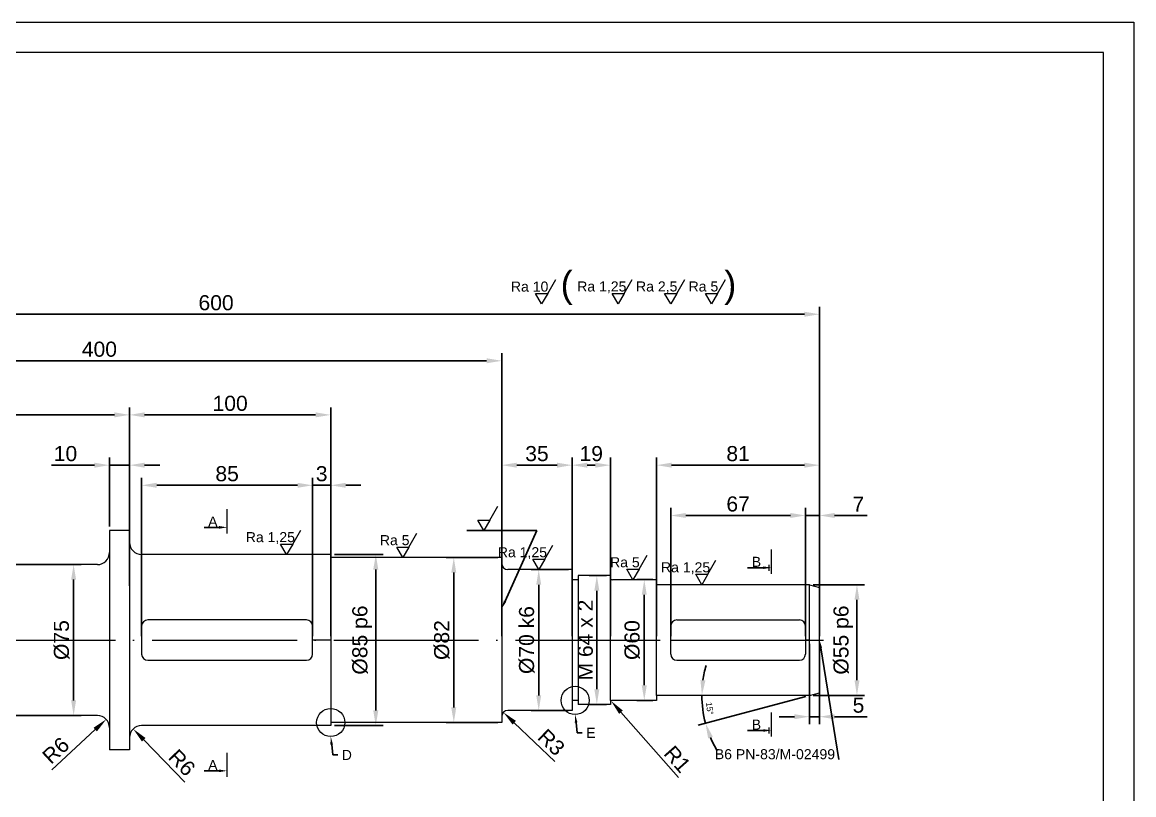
# Model space of a CAD drawing. Header units: millimetres. Extents: x 0 to 297, y 0 to 210.
# Drawn here: x 112.8 to 297, y 82 to 210 of the extents above; entities that cross this region are included whole.
import ezdxf
from ezdxf import colors
from ezdxf.entities.mleader import LeaderData, LeaderLine
from ezdxf.math import Vec2, Vec3

# ---------------------------------------------------------------- set-up
doc = ezdxf.new("R2010")
doc.units = ezdxf.units.MM
doc.linetypes.add('ACAD_ISO04W100', pattern=[30, 24, -3, 0, -3])
for name, color, linetype, lineweight in [('Kreska kropka', 7, 'ACAD_ISO04W100', 5), ('Linia cienka(pomocnicza)', 7, 'Continuous', 5), ('Linia gruba(ciągła)', 7, 'Continuous', 15)]:
    doc.layers.add(name, color=color, linetype=linetype, lineweight=lineweight)
doc.styles.get("Standard").update_dxf_attribs({"font": 'arial.ttf'})
doc.dimstyles.new('ISO-25', dxfattribs={"dimtxt": 2.5, "dimasz": 2.5, "dimexe": 1.25, "dimexo": 0.625, "dimtad": 1, "dimtxsty": 'Standard', "dimcen": 2.5, "dimadec": 0, "dimazin": 0, "dimtfac": 1, "dimtmove": 0, "dimatfit": 3, "dimfxl": 1, "dimarcsym": 0})

# ---------------------------------------------------------------- blocks, each defined once
blk = doc.blocks.new('*D0')
at = {"layer": 'Defpoints', "color": 0, "transparency": 16777216}
for p in [(244.92, 161.61), (44.88, 115.16), (244.92, 115.16)]:
    blk.add_point(p, dxfattribs=at)
at = {"layer": 'Linia cienka(pomocnicza)', "color": 0, "lineweight": -2, "transparency": 16777216}
for p, q in [((44.88, 115.79), (44.88, 162.86)), ((244.92, 115.79), (244.92, 162.86)), ((47.38, 161.61), (242.42, 161.61))]:
    blk.add_line(p, q, dxfattribs=at)
at = {"layer": 'Linia cienka(pomocnicza)', "color": 0, "transparency": 16777216}
for points in [[(47.38, 162.03), (47.38, 161.2), (44.88, 161.61)], [(242.42, 162.03), (242.42, 161.2), (244.92, 161.61)]]:
    blk.add_solid(points, dxfattribs=at)
at = {"layer": 'Linia cienka(pomocnicza)', "color": 0, "transparency": 16777216, "insert": (144.9, 163.51), "char_height": 2.5, "width": 5.5286, "attachment_point": 5}
blk.add_mtext('600', dxfattribs=at)
blk = doc.blocks.new('*D4')
at = {"layer": 'Defpoints', "color": 0, "transparency": 16777216}
for p in [(130.56, 144.94), (58.88, 115.97), (130.56, 115.97)]:
    blk.add_point(p, dxfattribs=at)
at = {"layer": 'Linia cienka(pomocnicza)', "color": 0, "lineweight": -2, "transparency": 16777216}
for p, q in [((58.88, 116.59), (58.88, 146.19)), ((130.56, 116.59), (130.56, 146.19)), ((61.38, 144.94), (128.06, 144.94))]:
    blk.add_line(p, q, dxfattribs=at)
at = {"layer": 'Linia cienka(pomocnicza)', "color": 0, "transparency": 16777216}
for points in [[(61.38, 145.36), (61.38, 144.53), (58.88, 144.94)], [(128.06, 145.36), (128.06, 144.53), (130.56, 144.94)]]:
    blk.add_solid(points, dxfattribs=at)
at = {"layer": 'Linia cienka(pomocnicza)', "color": 0, "transparency": 16777216, "insert": (94.72, 146.84), "char_height": 2.5, "attachment_point": 5}
blk.add_mtext('215', dxfattribs=at)
blk = doc.blocks.new('*D5')
at = {"layer": 'Defpoints', "color": 0, "transparency": 16777216}
for p in [(130.56, 144.94), (130.56, 121.8), (163.9, 121.8)]:
    blk.add_point(p, dxfattribs=at)
at = {"layer": 'Linia cienka(pomocnicza)', "color": 0, "lineweight": -2, "transparency": 16777216}
for p, q in [((130.56, 122.43), (130.56, 146.19)), ((163.9, 122.43), (163.9, 146.19)), ((161.4, 144.94), (133.06, 144.94))]:
    blk.add_line(p, q, dxfattribs=at)
at = {"layer": 'Linia cienka(pomocnicza)', "color": 0, "transparency": 16777216}
for points in [[(133.06, 145.36), (133.06, 144.53), (130.56, 144.94)], [(161.4, 145.36), (161.4, 144.53), (163.9, 144.94)]]:
    blk.add_solid(points, dxfattribs=at)
at = {"layer": 'Linia cienka(pomocnicza)', "color": 0, "transparency": 16777216, "insert": (147.23, 146.84), "char_height": 2.5, "attachment_point": 5}
blk.add_mtext('100', dxfattribs=at)
blk = doc.blocks.new('*D6')
at = {"layer": 'Defpoints', "color": 0, "transparency": 16777216}
for p in [(160.9, 133.27), (132.56, 107.63), (160.9, 107.63)]:
    blk.add_point(p, dxfattribs=at)
at = {"layer": 'Linia cienka(pomocnicza)', "color": 0, "lineweight": -2, "transparency": 16777216}
for p, q in [((132.56, 108.26), (132.56, 134.52)), ((160.9, 108.26), (160.9, 134.52)), ((135.06, 133.27), (158.4, 133.27))]:
    blk.add_line(p, q, dxfattribs=at)
at = {"layer": 'Linia cienka(pomocnicza)', "color": 0, "transparency": 16777216}
for points in [[(135.06, 133.69), (135.06, 132.86), (132.56, 133.27)], [(158.4, 133.69), (158.4, 132.86), (160.9, 133.27)]]:
    blk.add_solid(points, dxfattribs=at)
at = {"layer": 'Linia cienka(pomocnicza)', "color": 0, "transparency": 16777216, "insert": (146.73, 135.18), "char_height": 2.5, "attachment_point": 5}
blk.add_mtext('85', dxfattribs=at)
blk = doc.blocks.new('*D7')
at = {"layer": 'Defpoints', "color": 0, "transparency": 16777216}
for p in [(163.9, 133.27), (160.9, 107.63), (163.9, 107.63)]:
    blk.add_point(p, dxfattribs=at)
at = {"layer": 'Linia cienka(pomocnicza)', "color": 0, "lineweight": -2, "transparency": 16777216}
for p, q in [((160.9, 108.26), (160.9, 134.52)), ((163.9, 108.26), (163.9, 134.52)), ((158.4, 133.27), (155.9, 133.27)), ((160.9, 133.27), (163.9, 133.27)), ((166.4, 133.27), (168.9, 133.27))]:
    blk.add_line(p, q, dxfattribs=at)
at = {"layer": 'Linia cienka(pomocnicza)', "color": 0, "transparency": 16777216}
for points in [[(158.4, 133.69), (158.4, 132.86), (160.9, 133.27)], [(166.4, 133.69), (166.4, 132.86), (163.9, 133.27)]]:
    blk.add_solid(points, dxfattribs=at)
at = {"layer": 'Linia cienka(pomocnicza)', "color": 0, "transparency": 16777216, "insert": (162.4, 135.18), "char_height": 2.5, "attachment_point": 5}
blk.add_mtext('3', dxfattribs=at)
blk = doc.blocks.new('*D8')
at = {"layer": 'Defpoints', "color": 0, "transparency": 16777216}
for p in [(192.24, 153.9), (58.88, 107.63), (192.24, 107.63)]:
    blk.add_point(p, dxfattribs=at)
at = {"layer": 'Linia cienka(pomocnicza)', "color": 0, "lineweight": -2, "transparency": 16777216}
for p, q in [((58.88, 108.26), (58.88, 155.15)), ((192.24, 108.26), (192.24, 155.15)), ((61.38, 153.9), (189.74, 153.9))]:
    blk.add_line(p, q, dxfattribs=at)
at = {"layer": 'Linia cienka(pomocnicza)', "color": 0, "transparency": 16777216}
for points in [[(61.38, 154.32), (61.38, 153.49), (58.88, 153.9)], [(189.74, 154.32), (189.74, 153.49), (192.24, 153.9)]]:
    blk.add_solid(points, dxfattribs=at)
at = {"layer": 'Linia cienka(pomocnicza)', "color": 0, "transparency": 16777216, "insert": (125.56, 155.81), "char_height": 2.5, "attachment_point": 5}
blk.add_mtext('400', dxfattribs=at)
blk = doc.blocks.new('*D9')
at = {"layer": 'Defpoints', "color": 0, "transparency": 16777216}
for p in [(127.23, 136.61), (127.23, 125.8), (130.56, 125.8)]:
    blk.add_point(p, dxfattribs=at)
at = {"layer": 'Linia cienka(pomocnicza)', "color": 0, "lineweight": -2, "transparency": 16777216}
for p, q in [((124.73, 136.61), (117.64, 136.61)), ((127.23, 126.43), (127.23, 137.86)), ((130.56, 136.61), (127.23, 136.61)), ((130.56, 126.43), (130.56, 137.86)), ((133.06, 136.61), (135.56, 136.61))]:
    blk.add_line(p, q, dxfattribs=at)
at = {"layer": 'Linia cienka(pomocnicza)', "color": 0, "transparency": 16777216}
for points in [[(124.73, 137.02), (124.73, 136.19), (127.23, 136.61)], [(133.06, 137.02), (133.06, 136.19), (130.56, 136.61)]]:
    blk.add_solid(points, dxfattribs=at)
at = {"layer": 'Linia cienka(pomocnicza)', "color": 0, "transparency": 16777216, "insert": (119.94, 138.51), "char_height": 2.5, "attachment_point": 5}
blk.add_mtext('10', dxfattribs=at)
blk = doc.blocks.new('*D10')
at = {"layer": 'Defpoints', "color": 0, "transparency": 16777216}
for p in [(203.91, 136.61), (192.24, 107.63), (203.91, 107.63)]:
    blk.add_point(p, dxfattribs=at)
at = {"layer": 'Linia cienka(pomocnicza)', "color": 0, "lineweight": -2, "transparency": 16777216}
for p, q in [((192.24, 108.26), (192.24, 137.86)), ((194.74, 136.61), (201.41, 136.61)), ((203.91, 108.26), (203.91, 137.86))]:
    blk.add_line(p, q, dxfattribs=at)
at = {"layer": 'Linia cienka(pomocnicza)', "color": 0, "transparency": 16777216}
for points in [[(194.74, 137.02), (194.74, 136.19), (192.24, 136.61)], [(201.41, 137.02), (201.41, 136.19), (203.91, 136.61)]]:
    blk.add_solid(points, dxfattribs=at)
at = {"layer": 'Linia cienka(pomocnicza)', "color": 0, "transparency": 16777216, "insert": (198.08, 138.51), "char_height": 2.5, "attachment_point": 5}
blk.add_mtext('35', dxfattribs=at)
blk = doc.blocks.new('*D11')
at = {"layer": 'Defpoints', "color": 0, "transparency": 16777216}
for p in [(210.25, 136.61), (203.91, 107.63), (210.25, 107.63)]:
    blk.add_point(p, dxfattribs=at)
at = {"layer": 'Linia cienka(pomocnicza)', "color": 0, "lineweight": -2, "transparency": 16777216}
for p, q in [((203.91, 108.26), (203.91, 137.86)), ((206.41, 136.61), (207.75, 136.61)), ((210.25, 108.26), (210.25, 137.86))]:
    blk.add_line(p, q, dxfattribs=at)
at = {"layer": 'Linia cienka(pomocnicza)', "color": 0, "transparency": 16777216}
for points in [[(206.41, 137.02), (206.41, 136.19), (203.91, 136.61)], [(207.75, 137.02), (207.75, 136.19), (210.25, 136.61)]]:
    blk.add_solid(points, dxfattribs=at)
at = {"layer": 'Linia cienka(pomocnicza)', "color": 0, "transparency": 16777216, "insert": (207.08, 138.51), "char_height": 2.5, "attachment_point": 5}
blk.add_mtext('19', dxfattribs=at)
blk = doc.blocks.new('*D12')
at = {"layer": 'Defpoints', "color": 0, "transparency": 16777216}
for p in [(244.92, 136.61), (217.91, 107.63), (244.92, 107.63)]:
    blk.add_point(p, dxfattribs=at)
at = {"layer": 'Linia cienka(pomocnicza)', "color": 0, "lineweight": -2, "transparency": 16777216}
for p, q in [((217.91, 108.26), (217.91, 137.86)), ((220.41, 136.61), (242.42, 136.61)), ((244.92, 108.26), (244.92, 137.86))]:
    blk.add_line(p, q, dxfattribs=at)
at = {"layer": 'Linia cienka(pomocnicza)', "color": 0, "transparency": 16777216}
for points in [[(220.41, 137.02), (220.41, 136.19), (217.91, 136.61)], [(242.42, 137.02), (242.42, 136.19), (244.92, 136.61)]]:
    blk.add_solid(points, dxfattribs=at)
at = {"layer": 'Linia cienka(pomocnicza)', "color": 0, "transparency": 16777216, "insert": (231.42, 138.51), "char_height": 2.5, "attachment_point": 5}
blk.add_mtext('81', dxfattribs=at)
blk = doc.blocks.new('*D13')
at = {"layer": 'Defpoints', "color": 0, "transparency": 16777216}
for p in [(242.59, 128.27), (220.25, 107.63), (242.59, 107.63)]:
    blk.add_point(p, dxfattribs=at)
at = {"layer": 'Linia cienka(pomocnicza)', "color": 0, "lineweight": -2, "transparency": 16777216}
for p, q in [((220.25, 108.26), (220.25, 129.52)), ((242.59, 108.26), (242.59, 129.52)), ((222.75, 128.27), (240.09, 128.27))]:
    blk.add_line(p, q, dxfattribs=at)
at = {"layer": 'Linia cienka(pomocnicza)', "color": 0, "transparency": 16777216}
for points in [[(222.75, 128.69), (222.75, 127.86), (220.25, 128.27)], [(240.09, 128.69), (240.09, 127.86), (242.59, 128.27)]]:
    blk.add_solid(points, dxfattribs=at)
at = {"layer": 'Linia cienka(pomocnicza)', "color": 0, "transparency": 16777216, "insert": (231.42, 130.17), "char_height": 2.5, "attachment_point": 5}
blk.add_mtext('67', dxfattribs=at)
blk = doc.blocks.new('*D14')
at = {"layer": 'Defpoints', "color": 0, "transparency": 16777216}
for p in [(244.92, 128.27), (242.59, 107.63), (244.92, 107.63)]:
    blk.add_point(p, dxfattribs=at)
at = {"layer": 'Linia cienka(pomocnicza)', "color": 0, "lineweight": -2, "transparency": 16777216}
for p, q in [((242.59, 108.26), (242.59, 129.52)), ((244.92, 108.26), (244.92, 129.52)), ((240.09, 128.27), (237.59, 128.27)), ((242.59, 128.27), (244.92, 128.27)), ((247.42, 128.27), (252.79, 128.27))]:
    blk.add_line(p, q, dxfattribs=at)
at = {"layer": 'Linia cienka(pomocnicza)', "color": 0, "transparency": 16777216}
for points in [[(240.09, 128.69), (240.09, 127.86), (242.59, 128.27)], [(247.42, 128.69), (247.42, 127.86), (244.92, 128.27)]]:
    blk.add_solid(points, dxfattribs=at)
at = {"layer": 'Linia cienka(pomocnicza)', "color": 0, "transparency": 16777216, "insert": (251.35, 130.15), "char_height": 2.5, "attachment_point": 5}
blk.add_mtext('7', dxfattribs=at)
blk = doc.blocks.new('*D15')
at = {"layer": 'Defpoints', "color": 0, "transparency": 16777216}
for p in [(243.25, 116.8), (251.12, 116.8), (243.25, 98.47)]:
    blk.add_point(p, dxfattribs=at)
at = {"layer": 'Linia cienka(pomocnicza)', "color": 0, "lineweight": -2, "transparency": 16777216}
for p, q in [((243.88, 116.8), (252.37, 116.8)), ((251.12, 100.97), (251.12, 114.3)), ((243.88, 98.47), (252.37, 98.47))]:
    blk.add_line(p, q, dxfattribs=at)
at = {"layer": 'Linia cienka(pomocnicza)', "color": 0, "transparency": 16777216}
for points in [[(250.71, 114.3), (251.54, 114.3), (251.12, 116.8)], [(250.71, 100.97), (251.54, 100.97), (251.12, 98.47)]]:
    blk.add_solid(points, dxfattribs=at)
at = {"layer": 'Linia cienka(pomocnicza)', "color": 0, "transparency": 16777216, "insert": (248.85, 107.63), "char_height": 2.5, "attachment_point": 5, "rotation": 90}
blk.add_mtext('%%C55 p6', dxfattribs=at)
blk = doc.blocks.new('*D16')
at = {"layer": 'Defpoints', "color": 0, "transparency": 16777216}
for p in [(243.25, 107.63), (244.92, 107.63), (244.92, 94.93)]:
    blk.add_point(p, dxfattribs=at)
at = {"layer": 'Linia cienka(pomocnicza)', "color": 0, "lineweight": -2, "transparency": 16777216}
for p, q in [((243.25, 107.01), (243.25, 93.68)), ((244.92, 107.01), (244.92, 93.68)), ((240.75, 94.93), (238.25, 94.93)), ((243.25, 94.93), (244.92, 94.93)), ((247.42, 94.93), (252.83, 94.93))]:
    blk.add_line(p, q, dxfattribs=at)
at = {"layer": 'Linia cienka(pomocnicza)', "color": 0, "transparency": 16777216}
for points in [[(240.75, 95.35), (240.75, 94.52), (243.25, 94.93)], [(247.42, 95.35), (247.42, 94.52), (244.92, 94.93)]]:
    blk.add_solid(points, dxfattribs=at)
at = {"layer": 'Linia cienka(pomocnicza)', "color": 0, "transparency": 16777216, "insert": (251.37, 96.83), "char_height": 2.5, "attachment_point": 5}
blk.add_mtext('5', dxfattribs=at)
blk = doc.blocks.new('*D17')
at = {"layer": 'Defpoints', "color": 0, "transparency": 16777216}
for p in [(192.52, 95.66), (193.24, 94.96)]:
    blk.add_point(p, dxfattribs=at)
at = {"layer": 'Linia cienka(pomocnicza)', "color": 0, "lineweight": -2, "transparency": 16777216}
blk.add_line((201.06, 87.49), (194.33, 93.93), dxfattribs=at)
at = {"layer": 'Linia cienka(pomocnicza)', "color": 0, "transparency": 16777216}
blk.add_solid([(194.61, 94.23), (194.04, 93.63), (192.52, 95.66)], dxfattribs=at)
at = {"layer": 'Linia cienka(pomocnicza)', "color": 0, "transparency": 16777216, "insert": (200.46, 90.69), "char_height": 2.5, "attachment_point": 5, "rotation": 316.2541}
blk.add_mtext('R3', dxfattribs=at)
blk = doc.blocks.new('*D18')
at = {"layer": 'Defpoints', "color": 0, "transparency": 16777216}
for p in [(131.17, 92.9), (132.56, 91.46)]:
    blk.add_point(p, dxfattribs=at)
at = {"layer": 'Linia cienka(pomocnicza)', "color": 0, "lineweight": -2, "transparency": 16777216}
blk.add_line((139.72, 84.1), (132.91, 91.11), dxfattribs=at)
at = {"layer": 'Linia cienka(pomocnicza)', "color": 0, "transparency": 16777216}
blk.add_solid([(133.21, 91.4), (132.61, 90.82), (131.17, 92.9)], dxfattribs=at)
at = {"layer": 'Linia cienka(pomocnicza)', "color": 0, "transparency": 16777216, "insert": (139.24, 87.32), "char_height": 2.5, "width": 4.0297, "attachment_point": 5, "rotation": 314.1638}
blk.add_mtext('R6', dxfattribs=at)
blk = doc.blocks.new('*D20')
at = {"layer": 'Defpoints', "color": 0, "linetype": 'Continuous', "transparency": 16777216}
for p in [(126.69, 94.49), (125.23, 93.13)]:
    blk.add_point(p, dxfattribs=at)
at = {"layer": 'Linia cienka(pomocnicza)', "color": 0, "linetype": 'Continuous', "lineweight": -2, "transparency": 16777216}
blk.add_line((117.7, 86.14), (124.86, 92.79), dxfattribs=at)
at = {"layer": 'Linia cienka(pomocnicza)', "color": 0, "linetype": 'Continuous', "transparency": 16777216}
blk.add_solid([(124.58, 93.1), (125.15, 92.49), (126.69, 94.49)], dxfattribs=at)
at = {"layer": 'Linia cienka(pomocnicza)', "color": 0, "linetype": 'Continuous', "transparency": 16777216, "insert": (118.34, 89.33), "char_height": 2.5, "attachment_point": 5, "rotation": 42.8897}
blk.add_mtext('R6', dxfattribs=at)
blk = doc.blocks.new('*D21')
at = {"layer": 'Defpoints', "color": 0, "linetype": 'Continuous', "transparency": 16777216}
for p in [(103.87, 120.14), (103.87, 95.13), (121.29, 95.13)]:
    blk.add_point(p, dxfattribs=at)
at = {"layer": 'Linia cienka(pomocnicza)', "color": 0, "linetype": 'Continuous', "lineweight": -2, "transparency": 16777216}
for p, q in [((104.49, 120.14), (122.54, 120.14)), ((121.29, 117.64), (121.29, 97.63)), ((104.49, 95.13), (122.54, 95.13))]:
    blk.add_line(p, q, dxfattribs=at)
at = {"layer": 'Linia cienka(pomocnicza)', "color": 0, "linetype": 'Continuous', "transparency": 16777216}
for points in [[(120.87, 117.64), (121.7, 117.64), (121.29, 120.14)], [(120.87, 97.63), (121.7, 97.63), (121.29, 95.13)]]:
    blk.add_solid(points, dxfattribs=at)
at = {"layer": 'Linia cienka(pomocnicza)', "color": 0, "linetype": 'Continuous', "transparency": 16777216, "insert": (119.31, 107.63), "char_height": 2.5, "attachment_point": 5, "rotation": 90}
blk.add_mtext('%%C75', dxfattribs=at)
blk = doc.blocks.new('*D23')
at = {"layer": 'Defpoints', "color": 0, "linetype": 'Continuous', "transparency": 16777216}
for p in [(163.9, 121.8), (163.9, 93.46), (171.37, 93.46)]:
    blk.add_point(p, dxfattribs=at)
at = {"layer": 'Linia cienka(pomocnicza)', "color": 0, "linetype": 'Continuous', "lineweight": -2, "transparency": 16777216}
for p, q in [((164.53, 121.8), (172.62, 121.8)), ((171.37, 119.3), (171.37, 95.96)), ((164.53, 93.46), (172.62, 93.46))]:
    blk.add_line(p, q, dxfattribs=at)
at = {"layer": 'Linia cienka(pomocnicza)', "color": 0, "linetype": 'Continuous', "transparency": 16777216}
for points in [[(170.95, 119.3), (171.79, 119.3), (171.37, 121.8)], [(170.95, 95.96), (171.79, 95.96), (171.37, 93.46)]]:
    blk.add_solid(points, dxfattribs=at)
at = {"layer": 'Linia cienka(pomocnicza)', "color": 0, "linetype": 'Continuous', "transparency": 16777216, "insert": (169.1, 107.63), "char_height": 2.5, "attachment_point": 5, "rotation": 90}
blk.add_mtext('%%C85 p6', dxfattribs=at)
blk = doc.blocks.new('*D24')
at = {"layer": 'Defpoints', "color": 0, "linetype": 'Continuous', "transparency": 16777216}
for p in [(192.24, 121.3), (184.3, 93.96), (192.24, 93.96)]:
    blk.add_point(p, dxfattribs=at)
at = {"layer": 'Linia cienka(pomocnicza)', "color": 0, "linetype": 'Continuous', "lineweight": -2, "transparency": 16777216}
for p, q in [((191.62, 121.3), (183.05, 121.3)), ((184.3, 118.8), (184.3, 96.46)), ((191.62, 93.96), (183.05, 93.96))]:
    blk.add_line(p, q, dxfattribs=at)
at = {"layer": 'Linia cienka(pomocnicza)', "color": 0, "linetype": 'Continuous', "transparency": 16777216}
for points in [[(183.88, 118.8), (184.71, 118.8), (184.3, 121.3)], [(183.88, 96.46), (184.71, 96.46), (184.3, 93.96)]]:
    blk.add_solid(points, dxfattribs=at)
at = {"layer": 'Linia cienka(pomocnicza)', "color": 0, "linetype": 'Continuous', "transparency": 16777216, "insert": (182.33, 107.63), "char_height": 2.5, "attachment_point": 5, "rotation": 90}
blk.add_mtext('%%C82', dxfattribs=at)
blk = doc.blocks.new('*D25')
at = {"layer": 'Defpoints', "color": 0, "linetype": 'Continuous', "transparency": 16777216}
for p in [(203.91, 119.3), (198.38, 95.97), (203.91, 95.97)]:
    blk.add_point(p, dxfattribs=at)
at = {"layer": 'Linia cienka(pomocnicza)', "color": 0, "linetype": 'Continuous', "lineweight": -2, "transparency": 16777216}
for p, q in [((203.29, 119.3), (197.13, 119.3)), ((198.38, 116.8), (198.38, 98.47)), ((203.29, 95.97), (197.13, 95.97))]:
    blk.add_line(p, q, dxfattribs=at)
at = {"layer": 'Linia cienka(pomocnicza)', "color": 0, "linetype": 'Continuous', "transparency": 16777216}
for points in [[(197.96, 116.8), (198.79, 116.8), (198.38, 119.3)], [(197.96, 98.47), (198.79, 98.47), (198.38, 95.97)]]:
    blk.add_solid(points, dxfattribs=at)
at = {"layer": 'Linia cienka(pomocnicza)', "color": 0, "linetype": 'Continuous', "transparency": 16777216, "insert": (196.4, 107.63), "char_height": 2.5, "attachment_point": 5, "rotation": 90}
blk.add_mtext('%%C70 k6', dxfattribs=at)
blk = doc.blocks.new('*D26')
at = {"layer": 'Defpoints', "color": 0, "linetype": 'Continuous', "transparency": 16777216}
for p in [(210.25, 118.3), (208.01, 96.97), (210.25, 96.97)]:
    blk.add_point(p, dxfattribs=at)
at = {"layer": 'Linia cienka(pomocnicza)', "color": 0, "linetype": 'Continuous', "lineweight": -2, "transparency": 16777216}
for p, q in [((209.62, 118.3), (206.76, 118.3)), ((208.01, 115.8), (208.01, 99.47)), ((209.62, 96.97), (206.76, 96.97))]:
    blk.add_line(p, q, dxfattribs=at)
at = {"layer": 'Linia cienka(pomocnicza)', "color": 0, "linetype": 'Continuous', "transparency": 16777216}
for points in [[(207.59, 115.8), (208.42, 115.8), (208.01, 118.3)], [(207.59, 99.47), (208.42, 99.47), (208.01, 96.97)]]:
    blk.add_solid(points, dxfattribs=at)
at = {"layer": 'Linia cienka(pomocnicza)', "color": 0, "linetype": 'Continuous', "transparency": 16777216, "insert": (206.11, 107.63), "char_height": 2.5, "attachment_point": 5, "rotation": 90}
blk.add_mtext('M 64 x 2', dxfattribs=at)
blk = doc.blocks.new('*D27')
at = {"layer": 'Defpoints', "color": 0, "linetype": 'Continuous', "transparency": 16777216}
for p in [(217.91, 117.64), (215.87, 97.63), (217.91, 97.63)]:
    blk.add_point(p, dxfattribs=at)
at = {"layer": 'Linia cienka(pomocnicza)', "color": 0, "linetype": 'Continuous', "lineweight": -2, "transparency": 16777216}
for p, q in [((217.29, 117.64), (214.62, 117.64)), ((215.87, 115.14), (215.87, 100.13)), ((217.29, 97.63), (214.62, 97.63))]:
    blk.add_line(p, q, dxfattribs=at)
at = {"layer": 'Linia cienka(pomocnicza)', "color": 0, "linetype": 'Continuous', "transparency": 16777216}
for points in [[(215.45, 115.14), (216.28, 115.14), (215.87, 117.64)], [(215.45, 100.13), (216.28, 100.13), (215.87, 97.63)]]:
    blk.add_solid(points, dxfattribs=at)
at = {"layer": 'Linia cienka(pomocnicza)', "color": 0, "linetype": 'Continuous', "transparency": 16777216, "insert": (213.89, 107.63), "char_height": 2.5, "attachment_point": 5, "rotation": 90}
blk.add_mtext('%%C60', dxfattribs=at)
blk = doc.blocks.new('*D29')
at = {"layer": 'Defpoints', "color": 0, "linetype": 'Continuous', "transparency": 16777216}
for p in [(210.36, 97.55), (210.58, 97.3)]:
    blk.add_point(p, dxfattribs=at)
at = {"layer": 'Linia gruba(ciągła)', "color": 0, "linetype": 'Continuous', "lineweight": -2, "transparency": 16777216}
blk.add_line((221.54, 84.86), (212.01, 95.67), dxfattribs=at)
at = {"layer": 'Linia gruba(ciągła)', "color": 0, "linetype": 'Continuous', "transparency": 16777216}
blk.add_solid([(212.32, 95.95), (211.7, 95.4), (210.36, 97.55)], dxfattribs=at)
at = {"layer": 'Linia gruba(ciągła)', "color": 0, "linetype": 'Continuous', "transparency": 16777216, "insert": (221.36, 87.9), "char_height": 2.5, "attachment_point": 5, "rotation": 311.384}
blk.add_mtext('R1', dxfattribs=at)
blk = doc.blocks.new('*D30')
at = {"layer": 'Defpoints', "color": 0, "transparency": 16777216}
for p in [(217.91, 98.47), (243.25, 98.47), (243.25, 98.47), (244.92, 98.91), (225.48, 96.91)]:
    blk.add_point(p, dxfattribs=at)
at = {"layer": 'Linia cienka(pomocnicza)', "color": 0, "lineweight": -2, "transparency": 16777216}
blk.add_line((242.65, 98.3), (224.82, 93.53), dxfattribs=at)
for start, end in [(163.925, 171.9625), (180, 195), (203.0375, 211.075)]:
    blk.add_arc((243.25, 98.47), 17.84, start, end, dxfattribs=at)
at = {"layer": 'Linia cienka(pomocnicza)', "color": 0, "transparency": 16777216}
for points in [[(226.01, 100.93), (225.18, 100.99), (225.42, 98.47)], [(226.45, 91.35), (227.23, 91.62), (226.02, 93.85)]]:
    blk.add_solid(points, dxfattribs=at)
at = {"layer": 'Linia cienka(pomocnicza)', "color": 0, "transparency": 16777216, "insert": (226.7, 96.29), "char_height": 2.5, "width": 1.448659047817763e-46, "attachment_point": 5, "rotation": 277.5}
blk.add_mtext('{\\H0.4x;15°}', dxfattribs=at)

msp = doc.modelspace()

# ---------------------------------------------------------------- linework, layer by layer
at = {"layer": 'Kreska kropka'}
msp.add_line((44.018, 107.634), (245.587, 107.634), dxfattribs=at)
at = {"layer": 'Linia cienka(pomocnicza)'}
for p, q in [((0, 210), (297, 210)), ((297, 210), (297, 0)), ((292, 205), (5, 205)), ((292, 5), (292, 205)), ((146.734, 125.304), (146.734, 129.305)), ((190.291, 127.493), (191.624, 129.803)), ((189.291, 125.761), (188.29, 127.493)), ((188.29, 127.493), (190.291, 127.493)), ((190.291, 127.493), (189.291, 125.761)), ((157.6, 123.536), (158.933, 125.846)), ((176.845, 123.036), (178.178, 125.346)), ((156.599, 121.804), (155.599, 123.536)), ((155.599, 123.536), (157.6, 123.536)), ((157.6, 123.536), (156.599, 121.804)), ((175.844, 121.303), (174.844, 123.036)), ((174.844, 123.036), (176.845, 123.036)), ((176.845, 123.036), (175.844, 121.303)), ((199.376, 121.035), (200.709, 123.345)), ((214.999, 119.368), (216.333, 121.678)), ((236.918, 122.625), (236.918, 118.624)), ((198.375, 119.303), (197.375, 121.035)), ((197.375, 121.035), (199.376, 121.035)), ((199.376, 121.035), (198.375, 119.303)), ((226.417, 118.535), (227.751, 120.845)), ((236.543, 119.11), (236.543, 120.11)), ((213.999, 117.636), (212.999, 119.368)), ((212.999, 119.368), (214.999, 119.368)), ((214.999, 119.368), (213.999, 117.636)), ((225.417, 116.803), (224.417, 118.535)), ((224.417, 118.535), (226.417, 118.535)), ((226.417, 118.535), (225.417, 116.803)), ((236.918, 95.653), (236.918, 91.653)), ((236.543, 92.139), (236.543, 93.139)), ((146.734, 84.963), (146.734, 88.964))]:
    msp.add_line(p, q, dxfattribs=at)
at = {"layer": 'Linia cienka(pomocnicza)', "linetype": 'Continuous'}
msp.add_line((220.248, 107.634), (236.918, 107.634), dxfattribs=at)
for centre in [(204.412, 97.632), (163.904, 93.965)]:
    msp.add_circle(centre, 2.334, dxfattribs=at)
at = {"layer": 'Linia gruba(ciągła)'}
for p, q in [((199.86, 165.048), (201.194, 167.358)), ((212.532, 165.072), (213.866, 167.382)), ((221.245, 165.072), (222.578, 167.382)), ((228.015, 165.072), (229.349, 167.382)), ((198.86, 163.316), (197.86, 165.048)), ((197.86, 165.048), (199.86, 165.048)), ((199.86, 165.048), (198.86, 163.316)), ((211.532, 163.34), (210.532, 165.072)), ((210.532, 165.072), (212.532, 165.072)), ((212.532, 165.072), (211.532, 163.34)), ((220.245, 163.34), (219.244, 165.072)), ((219.244, 165.072), (221.245, 165.072)), ((221.245, 165.072), (220.245, 163.34)), ((227.015, 163.34), (226.015, 165.072)), ((226.015, 165.072), (228.015, 165.072)), ((228.015, 165.072), (227.015, 163.34)), ((130.564, 125.804), (127.23, 125.804)), ((127.23, 125.804), (127.23, 89.464)), ((130.564, 125.804), (130.564, 89.464)), ((163.904, 121.804), (132.564, 121.804)), ((163.904, 121.804), (163.904, 93.965)), ((192.243, 121.303), (163.904, 121.303)), ((192.243, 120.303), (192.243, 121.303)), ((192.243, 121.303), (192.243, 93.965)), ((203.912, 119.303), (193.243, 119.303)), ((203.912, 119.303), (203.912, 95.965)), ((210.246, 118.303), (204.912, 118.303)), ((204.912, 118.303), (204.912, 96.965)), ((210.246, 117.636), (210.246, 118.303)), ((204.912, 117.636), (203.912, 117.636)), ((210.246, 97.632), (210.246, 117.636)), ((217.914, 117.636), (210.58, 117.636)), ((217.914, 116.803), (217.914, 117.636)), ((243.253, 116.803), (217.914, 116.803)), ((217.914, 98.466), (217.914, 116.803)), ((243.253, 98.466), (243.253, 116.803)), ((243.253, 116.803), (244.92, 116.356)), ((244.92, 98.912), (244.92, 116.356)), ((159.903, 110.968), (133.564, 110.968)), ((221.248, 110.968), (241.586, 110.968)), ((132.564, 109.968), (132.564, 109.968)), ((132.564, 109.968), (132.564, 105.3)), ((160.903, 105.3), (160.903, 109.968)), ((160.903, 109.968), (160.903, 109.968)), ((220.248, 105.3), (220.248, 109.968)), ((242.586, 109.968), (242.586, 105.3)), ((163.904, 107.634), (160.903, 107.634)), ((243.253, 107.634), (242.586, 107.634)), ((132.564, 105.3), (132.564, 105.3)), ((160.903, 105.3), (160.903, 105.3)), ((220.248, 105.3), (220.248, 105.3)), ((242.586, 105.3), (242.586, 105.3)), ((133.564, 104.3), (159.903, 104.3)), ((221.248, 104.3), (241.586, 104.3)), ((243.253, 98.466), (217.914, 98.466)), ((217.914, 98.466), (217.914, 97.632)), ((203.912, 95.965), (193.243, 95.965)), ((204.912, 97.632), (203.912, 97.632)), ((210.246, 96.965), (204.912, 96.965)), ((210.246, 97.632), (210.246, 96.965)), ((125.229, 95.132), (94.056, 95.132)), ((192.243, 93.965), (163.904, 93.965)), ((163.904, 93.965), (163.904, 93.465)), ((192.243, 94.965), (192.243, 93.965)), ((163.904, 93.465), (132.564, 93.465)), ((130.564, 89.464), (127.23, 89.464))]:
    msp.add_line(p, q, dxfattribs=at)
at = {"layer": 'Linia gruba(ciągła)', "linetype": 'Continuous'}
for p, q in [((125.229, 120.137), (93.89, 120.137)), ((243.253, 98.466), (244.92, 98.912)), ((217.914, 97.632), (210.58, 97.632))]:
    msp.add_line(p, q, dxfattribs=at)
at = {"layer": 'Linia gruba(ciągła)'}
for centre, radius, start, end in [((132.564, 123.804), 2, 180, 270), ((125.229, 122.137), 2, 270, 0), ((193.243, 120.303), 1, 180, 270), ((133.564, 109.968), 1, 90, 180), ((159.903, 109.968), 1, 0, 90), ((221.248, 109.968), 1, 90, 180), ((241.586, 109.968), 1, 0, 90), ((133.564, 105.3), 1, 180, 270), ((159.903, 105.3), 1, 270, 0), ((221.248, 105.3), 1, 180, 270), ((241.586, 105.3), 1, 270, 0), ((193.243, 94.965), 1, 90, 180), ((125.229, 93.131), 2, 0, 90), ((132.564, 91.464), 2, 90, 180)]:
    msp.add_arc(centre, radius, start, end, dxfattribs=at)
at = {"layer": 'Linia gruba(ciągła)', "linetype": 'Continuous'}
for centre, start, end in [((210.58, 117.969), 180, 270), ((210.58, 97.299), 90, 180)]:
    msp.add_arc(centre, 0.333, start, end, dxfattribs=at)

# ---------------------------------------------------------------- texts
at = {"layer": 'Linia cienka(pomocnicza)', "char_height": 1.667, "attachment_point": 1}
for s, width, heights, insert in [('A', 5.48169, [0], (143.591, 128.097)), ('Ra 1,25', 9.61435, [1.281], (149.82, 125.52)), ('\\pxqr;Ra 5', 9.61435, [1.281], (167.346, 125.02)), ('Ra 1,25', 9.61435, [1.281], (191.596, 123.019)), ('\\pxqr;Ra 5', 9.61435, [1.281], (205.501, 121.352)), ('Ra 1,25', 9.61435, [1.281], (218.638, 120.519)), ('B', 5.48169, [0], (233.676, 121.424)), ('B', 5.48169, [0], (233.676, 94.453)), ('B6 PN-83/M-02499', 22.37561, [2.688], (227.558, 89.552)), ('A', 5.48169, [0], (143.591, 87.756))]:
    msp.add_mtext_dynamic_manual_height_columns(s, width=width, gutter_width=4.168, heights=heights, dxfattribs=dict(at, insert=insert))
at = {"layer": 'Linia gruba(ciągła)', "attachment_point": 1}
for s, width, heights, insert, char_height in [('{\\H1.3x;( }         {\\H1.3x;       )}', 42.69812, [0], (201.999, 168.793), 3.334), ('\\pxqr;Ra 10', 9.61435, [1.281], (190.362, 167.032), 1.667), ('Ra 1,25', 9.61435, [1.281], (204.753, 167.056), 1.667), ('\\pxqr;Ra 2,5', 9.61435, [1.281], (211.747, 167.056), 1.667), ('\\pxqr;Ra 5', 9.61435, [1.281], (218.517, 167.056), 1.667)]:
    msp.add_mtext_dynamic_manual_height_columns(s, width=width, gutter_width=4.168, heights=heights, dxfattribs=dict(at, insert=insert, char_height=char_height))

# ---------------------------------------------------------------- dimensions: what is measured, and where the dimension line sits
at = {"layer": 'Linia cienka(pomocnicza)'}
for base, p1, p2, text, picture, middle in [((244.92, 161.613), (44.88, 115.164), (244.92, 115.164), '600', '*D0', (144.9, 163.515)), ((192.243, 153.905), (58.883, 107.634), (192.243, 107.634), '400', '*D8', (125.563, 155.806)), ((130.564, 144.943), (58.883, 115.969), (130.564, 115.969), '215', '*D4', (94.723, 146.845)), ((130.564, 144.943), (163.904, 121.804), (130.564, 121.804), '100', '*D5', (147.234, 146.845)), ((127.23, 136.608), (130.564, 125.804), (127.23, 125.804), '10', '*D9', (119.936, 138.51)), ((203.912, 136.608), (192.243, 107.634), (203.912, 107.634), '35', '*D10', (198.077, 138.51)), ((210.246, 136.608), (203.912, 107.634), (210.246, 107.634), '19', '*D11', (207.079, 138.51)), ((244.92, 136.608), (217.914, 107.634), (244.92, 107.634), '81', '*D12', (231.417, 138.51)), ((160.903, 133.274), (132.564, 107.634), (160.903, 107.634), '85', '*D6', (146.734, 135.176)), ((242.586, 128.273), (220.248, 107.634), (242.586, 107.634), '67', '*D13', (231.417, 130.175)), ((244.92, 128.273), (242.586, 107.634), (244.92, 107.634), '7', '*D14', (251.354, 130.148)), ((244.92, 94.933), (243.253, 107.634), (244.92, 107.634), '5', '*D16', (251.374, 96.829))]:
    dim = msp.add_linear_dim(base=base, p1=p1, p2=p2, text=text, dimstyle='ISO-25', dxfattribs=at)
    dim.commit()
    dim.dimension.update_dxf_attribs({"geometry": picture, "text_midpoint": middle})
dim = msp.add_linear_dim(base=(163.904, 133.274), p1=(160.903, 107.634), p2=(163.904, 107.634), dimstyle='ISO-25', dxfattribs=at)
dim.commit()
dim.dimension.update_dxf_attribs({"geometry": '*D7', "text_midpoint": (162.403, 135.176)})
at = {"layer": 'Linia cienka(pomocnicza)', "linetype": 'Continuous'}
for base, p1, p2, text, picture, middle in [((171.372, 93.465), (163.904, 121.804), (163.904, 93.465), '%%C85 p6', '*D23', (169.104, 107.634)), ((121.285, 95.132), (103.87, 120.137), (103.87, 95.132), '%%C75', '*D21', (119.314, 107.634)), ((184.297, 93.965), (192.243, 121.303), (192.243, 93.965), '%%C82', '*D24', (182.325, 107.634)), ((198.375, 95.965), (203.912, 119.303), (203.912, 95.965), '%%C70 k6', '*D25', (196.404, 107.634)), ((208.008, 96.965), (210.246, 118.303), (210.246, 96.965), 'M 64 x 2', '*D26', (206.106, 107.634)), ((215.866, 97.632), (217.914, 117.636), (217.914, 97.632), '%%C60', '*D27', (213.895, 107.634))]:
    dim = msp.add_linear_dim(base=base, p1=p1, p2=p2, angle=90, text=text, dimstyle='ISO-25', dxfattribs=at)
    dim.commit()
    dim.dimension.update_dxf_attribs({"geometry": picture, "text_midpoint": middle})
at = {"layer": 'Linia cienka(pomocnicza)'}
dim = msp.add_linear_dim(base=(251.122, 116.803), p1=(243.253, 98.466), p2=(243.253, 116.803), angle=90, text='%%C55 p6', dimstyle='ISO-25', dxfattribs=at)
dim.commit()
dim.dimension.update_dxf_attribs({"geometry": '*D15', "text_midpoint": (251.122, 107.634), "dimtype": 160})
dim = msp.add_angular_dim_2l(base=(225.485, 96.911), line1=((217.914, 98.466), (243.253, 98.466)), line2=((243.253, 98.466), (244.92, 98.912)), text='{\\H0.4x;<>}', dimstyle='ISO-25', dxfattribs=at)
dim.commit()
dim.dimension.update_dxf_attribs({"geometry": '*D30', "text_midpoint": (226.695, 96.286)})
at = {"layer": 'Linia cienka(pomocnicza)', "linetype": 'Continuous'}
dim = msp.add_radius_dim(center=(125.229, 93.131), mpoint=(126.695, 94.493), text='R6', dimstyle='ISO-25', dxfattribs=at)
dim.commit()
dim.dimension.update_dxf_attribs({"geometry": '*D20', "text_midpoint": (119.639, 87.938), "dimtype": 164})
at = {"layer": 'Linia cienka(pomocnicza)'}
for center, mpoint, text, picture, middle in [((193.243, 94.965), (192.52, 95.656), 'R3', '*D17', (199.148, 89.313)), ((132.564, 91.464), (131.17, 92.899), 'R6', '*D18', (137.88, 85.99))]:
    dim = msp.add_radius_dim(center=center, mpoint=mpoint, text=text, dimstyle='ISO-25', dxfattribs=at)
    dim.commit()
    dim.dimension.update_dxf_attribs({"geometry": picture, "text_midpoint": middle, "dimtype": 164})
at = {"layer": 'Linia gruba(ciągła)', "linetype": 'Continuous'}
dim = msp.add_radius_dim(center=(210.58, 97.299), mpoint=(210.359, 97.549), text='R1', dimstyle='ISO-25', dxfattribs=at)
dim.commit()
dim.dimension.update_dxf_attribs({"geometry": '*D29', "text_midpoint": (219.953, 86.661), "dimtype": 164})

# ---------------------------------------------------------------- leaders
at = {"layer": 'Linia cienka(pomocnicza)'}
ml = msp.add_multileader_mtext('Standard', dxfattribs=at)
ml.set_content('', color=256)
ml.set_leader_properties()
ml.build(insert=Vec2(0, 0))
ml.multileader.update_dxf_attribs({"arrow_head_size": 1.334})
ctx = ml.context
ctx.base_point, ctx.char_height, ctx.arrow_head_size, ctx.landing_gap_size, ctx.plane_origin = Vec3(141.573, 126.304), 1.334, 1.334, 0.667, Vec3(146.734, 126.304)
ctx.text_align_type = 2
notes = []
notes.append((ctx, [(0, (1, 1, 0), (143.353, 126.304), (-1, 0), 0.446, [(0, [(146.734, 126.304)], 0, [])])]))
ctx.mtext.insert, ctx.mtext.alignment, ctx.mtext.flow_direction = Vec3(142.239, 126.971), 3, 5
at = {"layer": 'Linia cienka(pomocnicza)', "linetype": 'Continuous'}
ml = msp.add_multileader_mtext('Standard', dxfattribs=at)
ml.set_content('', color=256)
ml.set_leader_properties()
ml.build(insert=Vec2(0, 0))
ml.multileader.update_dxf_attribs({"arrow_head_size": 1.334})
ctx = ml.context
ctx.base_point, ctx.char_height, ctx.arrow_head_size, ctx.landing_gap_size, ctx.plane_origin = Vec3(185.106, 125.761), 1.334, 1.334, 0.667, Vec3(192.243, 112.844)
ctx.text_align_type = 2
notes.append((ctx, [(1, (1, 1, 0), (198.039, 125.761), (-1, 0), 11.599, [(0, [(192.243, 112.844)], 0, [])])]))
ctx.mtext.insert, ctx.mtext.alignment, ctx.mtext.flow_direction = Vec3(185.773, 126.427), 3, 5
at = {"layer": 'Linia cienka(pomocnicza)'}
ml = msp.add_multileader_mtext('Standard', dxfattribs=at)
ml.set_content('', color=256)
ml.set_leader_properties()
ml.build(insert=Vec2(0, 0))
ml.multileader.update_dxf_attribs({"arrow_head_size": 1.334})
ctx = ml.context
ctx.base_point, ctx.char_height, ctx.arrow_head_size, ctx.landing_gap_size, ctx.plane_origin = Vec3(231.651, 119.624), 1.334, 1.334, 0.667, Vec3(236.918, 119.624)
ctx.text_align_type = 2
notes.append((ctx, [(0, (1, 1, 0), (233.588, 119.624), (-1, 0), 0.604, [(0, [(236.918, 119.624)], 0, [])])]))
ctx.mtext.insert, ctx.mtext.alignment, ctx.mtext.flow_direction = Vec3(232.317, 120.291), 3, 5
ml = msp.add_multileader_mtext('Standard', dxfattribs=at)
ml.set_content('^I^I^I^I', color=256)
ml.set_leader_properties()
ml.build(insert=Vec2(0, 0))
ml.multileader.update_dxf_attribs({"arrow_head_size": 1.334})
ctx = ml.context
ctx.base_point, ctx.char_height, ctx.arrow_head_size, ctx.landing_gap_size, ctx.plane_origin = Vec3(248.121, 87.849), 1.3336, 1.334, 0.667, Vec3(244.92, 107.634)
notes.append((ctx, [(0, (1, 1, 0), (248.121, 87.849), (1, 0), 0.0000235, [(0, [(244.92, 107.634)], 0, [])])]))
ctx.mtext.insert, ctx.mtext.flow_direction = Vec3(248.788, 88.516), 5
ml = msp.add_multileader_mtext('Standard', dxfattribs=at)
ml.set_content('E', color=256)
ml.set_leader_properties()
ml.build(insert=Vec2(0, 0))
ml.multileader.update_dxf_attribs({"arrow_head_size": 1.334})
ctx = ml.context
ctx.base_point, ctx.char_height, ctx.arrow_head_size, ctx.landing_gap_size, ctx.plane_origin = Vec3(205.569, 92.26), 1.667, 1.334, 0.667, Vec3(204.412, 98.299)
notes.append((ctx, [(0, (1, 1, 0), (204.775, 92.26), (1, 0), 0.794, [(0, [(204.412, 95.298)], 0, [])])]))
ctx.mtext.insert, ctx.mtext.width, ctx.mtext.flow_direction = Vec3(206.236, 93.094), 1.37817, 5
ml = msp.add_multileader_mtext('Standard', dxfattribs=at)
ml.set_content('', color=256)
ml.set_leader_properties()
ml.build(insert=Vec2(0, 0))
ml.multileader.update_dxf_attribs({"arrow_head_size": 1.334})
ctx = ml.context
ctx.base_point, ctx.char_height, ctx.arrow_head_size, ctx.landing_gap_size, ctx.plane_origin = Vec3(231.651, 92.653), 1.334, 1.334, 0.667, Vec3(236.918, 92.653)
ctx.text_align_type = 2
notes.append((ctx, [(0, (1, 1, 0), (233.588, 92.653), (-1, 0), 0.604, [(0, [(236.918, 92.653)], 0, [])])]))
ctx.mtext.insert, ctx.mtext.alignment, ctx.mtext.flow_direction = Vec3(232.317, 93.32), 3, 5
ml = msp.add_multileader_mtext('Standard', dxfattribs=at)
ml.set_content('D', color=256)
ml.set_leader_properties()
ml.build(insert=Vec2(0, 0))
ml.multileader.update_dxf_attribs({"arrow_head_size": 1.334})
ctx = ml.context
ctx.base_point, ctx.char_height, ctx.arrow_head_size, ctx.landing_gap_size, ctx.plane_origin = Vec3(165.061, 88.593), 1.667, 1.334, 0.667, Vec3(163.904, 94.631)
notes.append((ctx, [(0, (1, 1, 0), (164.267, 88.593), (1, 0), 0.794, [(0, [(163.904, 91.631)], 0, [])])]))
ctx.mtext.insert, ctx.mtext.flow_direction = Vec3(165.728, 89.427), 5
ml = msp.add_multileader_mtext('Standard', dxfattribs=at)
ml.set_content('', color=256)
ml.set_leader_properties()
ml.build(insert=Vec2(0, 0))
ml.multileader.update_dxf_attribs({"arrow_head_size": 1.334})
ctx = ml.context
ctx.base_point, ctx.char_height, ctx.arrow_head_size, ctx.landing_gap_size, ctx.plane_origin = Vec3(141.573, 85.963), 1.334, 1.334, 0.667, Vec3(146.734, 85.963)
ctx.text_align_type = 2
notes.append((ctx, [(0, (1, 1, 0), (143.353, 85.963), (-1, 0), 0.446, [(0, [(146.734, 85.963)], 0, [])])]))
ctx.mtext.insert, ctx.mtext.alignment, ctx.mtext.flow_direction = Vec3(142.239, 86.63), 3, 5
for ctx, leaders in notes:
    for number, flags, end, landing, length, lines in leaders:
        leader = LeaderData()
        leader.index, (leader.has_last_leader_line, leader.has_dogleg_vector, leader.attachment_direction) = number, flags
        leader.last_leader_point, leader.dogleg_vector, leader.dogleg_length = Vec3(end), Vec3(landing), length
        for number, points, colour, breaks in lines:
            line = LeaderLine()
            line.index, line.vertices, line.color, line.breaks = number, Vec3.list(points), colors.encode_raw_color(colour), breaks
            leader.lines.append(line)
        ctx.leaders.append(leader)

doc.saveas('drawing.dxf')
